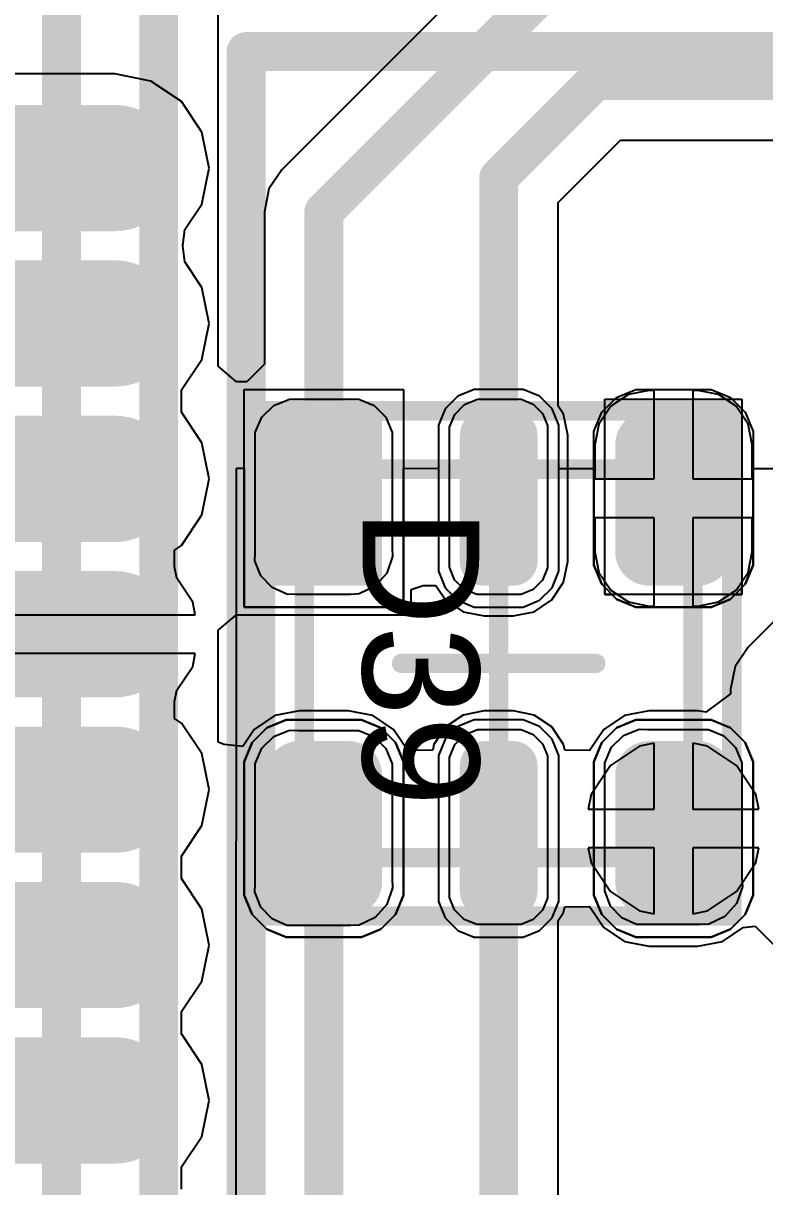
# Model space of a CAD drawing. Header units: inches. Extents: x -27 to 142, y -1 to 42.
# Drawn here: x 50.55 to 54.37, y 15.41 to 21.4 of the extents above; entities that cross this region are included whole.
import ezdxf

# ---------------------------------------------------------------- set-up
doc = ezdxf.new("R2010")
doc.units = ezdxf.units.IN
for name, color, linetype in [('Bottom Layer', 5, 'Continuous'), ('Bottom Overlay', 54, 'Continuous'), ('Bottom Paste', 16, 'Continuous'), ('Bottom Solder', 6, 'Continuous'), ('Mechanical 13', 56, 'Continuous'), ('Mechanical 15', 56, 'Continuous'), ('Top Layer', 1, 'Continuous'), ('Top Overlay', 2, 'Continuous'), ('Top Paste', 8, 'Continuous'), ('Top Solder', 216, 'Continuous'), ('Via Holes', 16, 'Continuous')]:
    doc.layers.add(name, color=color, linetype=linetype)
doc.styles.add('Arial', font='', dxfattribs={"height": 0.2})
doc.styles.get('Arial').set_extended_font_data('Arial')

# ---------------------------------------------------------------- blocks, each defined once
blk = doc.blocks.new('TQFP80P1200X1200X120_44N_B_765')
at = {"layer": 'Bottom Layer'}
h = blk.add_hatch(color=5, dxfattribs=at)
edge = h.paths.add_edge_path()
edge.add_arc((5.275, 0.8), 0.275, 90, 270)
edge.add_line((5.275, 0.525), (6.475, 0.525))
edge.add_arc((6.475, 0.8), 0.275, 270, 450)
edge.add_line((6.475, 1.075), (5.275, 1.075))
h = blk.add_hatch(color=5, dxfattribs=at)
edge = h.paths.add_edge_path()
edge.add_arc((5.275, 0), 0.275, 90, 270)
edge.add_line((5.275, -0.275), (6.475, -0.275))
edge.add_arc((6.475, 0), 0.275, 270, 450)
edge.add_line((6.475, 0.275), (5.275, 0.275))
h = blk.add_hatch(color=5, dxfattribs=at)
edge = h.paths.add_edge_path()
edge.add_arc((5.275, -0.8), 0.275, 90, 270)
edge.add_line((5.275, -1.075), (6.475, -1.075))
edge.add_arc((6.475, -0.8), 0.275, 270, 450)
edge.add_line((6.475, -0.525), (5.275, -0.525))
h = blk.add_hatch(color=5, dxfattribs=at)
edge = h.paths.add_edge_path()
edge.add_arc((5.275, -1.6), 0.275, 90, 270)
edge.add_line((5.275, -1.875), (6.475, -1.875))
edge.add_arc((6.475, -1.6), 0.275, 270, 450)
edge.add_line((6.475, -1.325), (5.275, -1.325))
h = blk.add_hatch(color=5, dxfattribs=at)
edge = h.paths.add_edge_path()
edge.add_arc((5.275, -2.4), 0.275, 90, 270)
edge.add_line((5.275, -2.675), (6.475, -2.675))
edge.add_arc((6.475, -2.4), 0.275, 270, 450)
edge.add_line((6.475, -2.125), (5.275, -2.125))
h = blk.add_hatch(color=5, dxfattribs=at)
edge = h.paths.add_edge_path()
edge.add_arc((5.275, -3.2), 0.275, 90, 270)
edge.add_line((5.275, -3.475), (6.475, -3.475))
edge.add_arc((6.475, -3.2), 0.275, 270, 450)
edge.add_line((6.475, -2.925), (5.275, -2.925))
h = blk.add_hatch(color=5, dxfattribs=at)
edge = h.paths.add_edge_path()
edge.add_arc((5.275, -4), 0.275, 90, 270)
edge.add_line((5.275, -4.275), (6.475, -4.275))
edge.add_arc((6.475, -4), 0.275, 270, 450)
edge.add_line((6.475, -3.725), (5.275, -3.725))
at = {"layer": 'Bottom Paste'}
h = blk.add_hatch(color=16, dxfattribs=at)
edge = h.paths.add_edge_path()
edge.add_arc((5.275, 0.8), 0.275, 90, 270)
edge.add_line((5.275, 0.525), (6.475, 0.525))
edge.add_arc((6.475, 0.8), 0.275, 270, 450)
edge.add_line((6.475, 1.075), (5.275, 1.075))
h = blk.add_hatch(color=16, dxfattribs=at)
edge = h.paths.add_edge_path()
edge.add_arc((5.275, 0), 0.275, 90, 270)
edge.add_line((5.275, -0.275), (6.475, -0.275))
edge.add_arc((6.475, 0), 0.275, 270, 450)
edge.add_line((6.475, 0.275), (5.275, 0.275))
h = blk.add_hatch(color=16, dxfattribs=at)
edge = h.paths.add_edge_path()
edge.add_arc((5.275, -0.8), 0.275, 90, 270)
edge.add_line((5.275, -1.075), (6.475, -1.075))
edge.add_arc((6.475, -0.8), 0.275, 270, 450)
edge.add_line((6.475, -0.525), (5.275, -0.525))
h = blk.add_hatch(color=16, dxfattribs=at)
edge = h.paths.add_edge_path()
edge.add_arc((5.275, -1.6), 0.275, 90, 270)
edge.add_line((5.275, -1.875), (6.475, -1.875))
edge.add_arc((6.475, -1.6), 0.275, 270, 450)
edge.add_line((6.475, -1.325), (5.275, -1.325))
h = blk.add_hatch(color=16, dxfattribs=at)
edge = h.paths.add_edge_path()
edge.add_arc((5.275, -2.4), 0.275, 90, 270)
edge.add_line((5.275, -2.675), (6.475, -2.675))
edge.add_arc((6.475, -2.4), 0.275, 270, 450)
edge.add_line((6.475, -2.125), (5.275, -2.125))
h = blk.add_hatch(color=16, dxfattribs=at)
edge = h.paths.add_edge_path()
edge.add_arc((5.275, -3.2), 0.275, 90, 270)
edge.add_line((5.275, -3.475), (6.475, -3.475))
edge.add_arc((6.475, -3.2), 0.275, 270, 450)
edge.add_line((6.475, -2.925), (5.275, -2.925))
h = blk.add_hatch(color=16, dxfattribs=at)
edge = h.paths.add_edge_path()
edge.add_arc((5.275, -4), 0.275, 90, 270)
edge.add_line((5.275, -4.275), (6.475, -4.275))
edge.add_arc((6.475, -4), 0.275, 270, 450)
edge.add_line((6.475, -3.725), (5.275, -3.725))
at = {"layer": 'Bottom Solder'}
h = blk.add_hatch(color=6, dxfattribs=at)
edge = h.paths.add_edge_path()
edge.add_arc((5.275, 0.8), 0.325, 90, 270)
edge.add_line((5.275, 0.475), (6.475, 0.475))
edge.add_arc((6.475, 0.8), 0.325, 270, 450)
edge.add_line((6.475, 1.125), (5.275, 1.125))
h = blk.add_hatch(color=6, dxfattribs=at)
edge = h.paths.add_edge_path()
edge.add_arc((5.275, 0), 0.325, 90, 270)
edge.add_line((5.275, -0.325), (6.475, -0.325))
edge.add_arc((6.475, 0), 0.325, 270, 450)
edge.add_line((6.475, 0.325), (5.275, 0.325))
h = blk.add_hatch(color=6, dxfattribs=at)
edge = h.paths.add_edge_path()
edge.add_arc((5.275, -0.8), 0.325, 90, 270)
edge.add_line((5.275, -1.125), (6.475, -1.125))
edge.add_arc((6.475, -0.8), 0.325, 270, 450)
edge.add_line((6.475, -0.475), (5.275, -0.475))
h = blk.add_hatch(color=6, dxfattribs=at)
edge = h.paths.add_edge_path()
edge.add_arc((5.275, -1.6), 0.325, 90, 270)
edge.add_line((5.275, -1.925), (6.475, -1.925))
edge.add_arc((6.475, -1.6), 0.325, 270, 450)
edge.add_line((6.475, -1.275), (5.275, -1.275))
h = blk.add_hatch(color=6, dxfattribs=at)
edge = h.paths.add_edge_path()
edge.add_arc((5.275, -2.4), 0.325, 90, 270)
edge.add_line((5.275, -2.725), (6.475, -2.725))
edge.add_arc((6.475, -2.4), 0.325, 270, 450)
edge.add_line((6.475, -2.075), (5.275, -2.075))
h = blk.add_hatch(color=6, dxfattribs=at)
edge = h.paths.add_edge_path()
edge.add_arc((5.275, -3.2), 0.325, 90, 270)
edge.add_line((5.275, -3.525), (6.475, -3.525))
edge.add_arc((6.475, -3.2), 0.325, 270, 450)
edge.add_line((6.475, -2.875), (5.275, -2.875))
h = blk.add_hatch(color=6, dxfattribs=at)
edge = h.paths.add_edge_path()
edge.add_arc((5.275, -4), 0.325, 90, 270)
edge.add_line((5.275, -4.325), (6.475, -4.325))
edge.add_arc((6.475, -4), 0.325, 270, 450)
edge.add_line((6.475, -3.675), (5.275, -3.675))
at = {"layer": 'Bottom Overlay'}
for points in [[(4.6, 4.6, 0.2, 0.2, 0), (4.6, -4.6, 0.2, 0.2, 0)], [(4.6, -4.6, 0.2, 0.2, 0), (-4.6, -4.6, 0.2, 0.2, 0)]]:
    blk.add_lwpolyline(points, format="xyseb", dxfattribs=at)
blk.add_lwpolyline([(4.55, -4.6, 0.1, 0.1, 1), (4.65, -4.6, 0.1, 0.1, 1)], format="xyseb", close=True, dxfattribs=at)
blk.add_lwpolyline([(4.55, -4.6, 0.1, 0.1, 1), (4.65, -4.6, 0.1, 0.1, 1)], format="xyseb", close=True, dxfattribs=at)
at = {"layer": 'Mechanical 13'}
blk.add_lwpolyline([(5, 5, 0.1, 0.1, 0), (5, -5, 0.1, 0.1, 0)], format="xyseb", dxfattribs=at)
blk = doc.blocks.new('APA_RGB_LED_2020_811')
at = {"layer": 'Top Layer'}
h = blk.add_hatch(color=1, dxfattribs=at)
edge = h.paths.add_edge_path()
edge.add_arc((-1.125, 1.025), 0.125, 90, 180)
edge.add_line((-1.25, 1.025), (-1.25, 0.775))
edge.add_arc((-1.125, 0.775), 0.125, 180, 270)
edge.add_line((-1.125, 0.65), (-0.575, 0.65))
edge.add_arc((-0.575, 0.775), 0.125, 270, 360)
edge.add_line((-0.45, 0.775), (-0.45, 1.025))
edge.add_arc((-0.575, 1.025), 0.125, 0, 90)
edge.add_line((-0.575, 1.15), (-1.125, 1.15))
h = blk.add_hatch(color=1, dxfattribs=at)
edge = h.paths.add_edge_path()
edge.add_arc((0.575, 1.025), 0.125, 90, 180)
edge.add_line((0.45, 1.025), (0.45, 0.775))
edge.add_arc((0.575, 0.775), 0.125, 180, 270)
edge.add_line((0.575, 0.65), (1.125, 0.65))
edge.add_arc((1.125, 0.775), 0.125, 270, 360)
edge.add_line((1.25, 0.775), (1.25, 1.025))
edge.add_arc((1.125, 1.025), 0.125, 0, 90)
edge.add_line((1.125, 1.15), (0.575, 1.15))
h = blk.add_hatch(color=1, dxfattribs=at)
edge = h.paths.add_edge_path()
edge.add_arc((-1.175, 0.075), 0.075, 90, 180)
edge.add_line((-1.25, 0.075), (-1.25, -0.075))
edge.add_arc((-1.175, -0.075), 0.075, 180, 270)
edge.add_line((-1.175, -0.15), (-0.525, -0.15))
edge.add_arc((-0.525, -0.075), 0.075, 270, 360)
edge.add_line((-0.45, -0.075), (-0.45, 0.075))
edge.add_arc((-0.525, 0.075), 0.075, 0, 90)
edge.add_line((-0.525, 0.15), (-1.175, 0.15))
h = blk.add_hatch(color=1, dxfattribs=at)
edge = h.paths.add_edge_path()
edge.add_arc((0.525, 0.075), 0.075, 90, 180)
edge.add_line((0.45, 0.075), (0.45, -0.075))
edge.add_arc((0.525, -0.075), 0.075, 180, 270)
edge.add_line((0.525, -0.15), (1.175, -0.15))
edge.add_arc((1.175, -0.075), 0.075, 270, 360)
edge.add_line((1.25, -0.075), (1.25, 0.075))
edge.add_arc((1.175, 0.075), 0.075, 0, 90)
edge.add_line((1.175, 0.15), (0.525, 0.15))
blk.add_hatch(color=1, dxfattribs=at).paths.add_polyline_path([(-1.25, -0.65), (-0.45, -0.65), (-0.45, -1.15), (-1.25, -1.15)])
h = blk.add_hatch(color=1, dxfattribs=at)
edge = h.paths.add_edge_path()
edge.add_arc((0.575, -0.775), 0.125, 90, 180)
edge.add_line((0.45, -0.775), (0.45, -1.025))
edge.add_arc((0.575, -1.025), 0.125, 180, 270)
edge.add_line((0.575, -1.15), (1.125, -1.15))
edge.add_arc((1.125, -1.025), 0.125, 270, 360)
edge.add_line((1.25, -1.025), (1.25, -0.775))
edge.add_arc((1.125, -0.775), 0.125, 0, 90)
edge.add_line((1.125, -0.65), (0.575, -0.65))
at = {"layer": 'Top Paste'}
h = blk.add_hatch(color=8, dxfattribs=at)
edge = h.paths.add_edge_path()
edge.add_arc((-1.125, 1.025), 0.125, 90, 180)
edge.add_line((-1.25, 1.025), (-1.25, 0.775))
edge.add_arc((-1.125, 0.775), 0.125, 180, 270)
edge.add_line((-1.125, 0.65), (-0.575, 0.65))
edge.add_arc((-0.575, 0.775), 0.125, 270, 360)
edge.add_line((-0.45, 0.775), (-0.45, 1.025))
edge.add_arc((-0.575, 1.025), 0.125, 0, 90)
edge.add_line((-0.575, 1.15), (-1.125, 1.15))
h = blk.add_hatch(color=8, dxfattribs=at)
edge = h.paths.add_edge_path()
edge.add_arc((0.575, 1.025), 0.125, 90, 180)
edge.add_line((0.45, 1.025), (0.45, 0.775))
edge.add_arc((0.575, 0.775), 0.125, 180, 270)
edge.add_line((0.575, 0.65), (1.125, 0.65))
edge.add_arc((1.125, 0.775), 0.125, 270, 360)
edge.add_line((1.25, 0.775), (1.25, 1.025))
edge.add_arc((1.125, 1.025), 0.125, 0, 90)
edge.add_line((1.125, 1.15), (0.575, 1.15))
h = blk.add_hatch(color=8, dxfattribs=at)
edge = h.paths.add_edge_path()
edge.add_arc((-1.175, 0.075), 0.075, 90, 180)
edge.add_line((-1.25, 0.075), (-1.25, -0.075))
edge.add_arc((-1.175, -0.075), 0.075, 180, 270)
edge.add_line((-1.175, -0.15), (-0.525, -0.15))
edge.add_arc((-0.525, -0.075), 0.075, 270, 360)
edge.add_line((-0.45, -0.075), (-0.45, 0.075))
edge.add_arc((-0.525, 0.075), 0.075, 0, 90)
edge.add_line((-0.525, 0.15), (-1.175, 0.15))
h = blk.add_hatch(color=8, dxfattribs=at)
edge = h.paths.add_edge_path()
edge.add_arc((0.525, 0.075), 0.075, 90, 180)
edge.add_line((0.45, 0.075), (0.45, -0.075))
edge.add_arc((0.525, -0.075), 0.075, 180, 270)
edge.add_line((0.525, -0.15), (1.175, -0.15))
edge.add_arc((1.175, -0.075), 0.075, 270, 360)
edge.add_line((1.25, -0.075), (1.25, 0.075))
edge.add_arc((1.175, 0.075), 0.075, 0, 90)
edge.add_line((1.175, 0.15), (0.525, 0.15))
blk.add_hatch(color=8, dxfattribs=at).paths.add_polyline_path([(-1.25, -0.65), (-0.45, -0.65), (-0.45, -1.15), (-1.25, -1.15)])
h = blk.add_hatch(color=8, dxfattribs=at)
edge = h.paths.add_edge_path()
edge.add_arc((0.575, -0.775), 0.125, 90, 180)
edge.add_line((0.45, -0.775), (0.45, -1.025))
edge.add_arc((0.575, -1.025), 0.125, 180, 270)
edge.add_line((0.575, -1.15), (1.125, -1.15))
edge.add_arc((1.125, -1.025), 0.125, 270, 360)
edge.add_line((1.25, -1.025), (1.25, -0.775))
edge.add_arc((1.125, -0.775), 0.125, 0, 90)
edge.add_line((1.125, -0.65), (0.575, -0.65))
at = {"layer": 'Top Solder'}
h = blk.add_hatch(color=216, dxfattribs=at)
edge = h.paths.add_edge_path()
edge.add_arc((-1.125, 1.025), 0.175, 90, 180)
edge.add_line((-1.3, 1.025), (-1.3, 0.775))
edge.add_arc((-1.125, 0.775), 0.175, 180, 270)
edge.add_line((-1.125, 0.6), (-0.575, 0.6))
edge.add_arc((-0.575, 0.775), 0.175, 270, 360)
edge.add_line((-0.4, 0.775), (-0.4, 1.025))
edge.add_arc((-0.575, 1.025), 0.175, 0, 90)
edge.add_line((-0.575, 1.2), (-1.125, 1.2))
h = blk.add_hatch(color=216, dxfattribs=at)
edge = h.paths.add_edge_path()
edge.add_arc((0.575, 1.025), 0.175, 90, 180)
edge.add_line((0.4, 1.025), (0.4, 0.775))
edge.add_arc((0.575, 0.775), 0.175, 180, 270)
edge.add_line((0.575, 0.6), (1.125, 0.6))
edge.add_arc((1.125, 0.775), 0.175, 270, 360)
edge.add_line((1.3, 0.775), (1.3, 1.025))
edge.add_arc((1.125, 1.025), 0.175, 0, 90)
edge.add_line((1.125, 1.2), (0.575, 1.2))
h = blk.add_hatch(color=216, dxfattribs=at)
edge = h.paths.add_edge_path()
edge.add_arc((-1.175, 0.075), 0.125, 90, 180)
edge.add_line((-1.3, 0.075), (-1.3, -0.075))
edge.add_arc((-1.175, -0.075), 0.125, 180, 270)
edge.add_line((-1.175, -0.2), (-0.525, -0.2))
edge.add_arc((-0.525, -0.075), 0.125, 270, 360)
edge.add_line((-0.4, -0.075), (-0.4, 0.075))
edge.add_arc((-0.525, 0.075), 0.125, 0, 90)
edge.add_line((-0.525, 0.2), (-1.175, 0.2))
h = blk.add_hatch(color=216, dxfattribs=at)
edge = h.paths.add_edge_path()
edge.add_arc((0.525, 0.075), 0.125, 90, 180)
edge.add_line((0.4, 0.075), (0.4, -0.075))
edge.add_arc((0.525, -0.075), 0.125, 180, 270)
edge.add_line((0.525, -0.2), (1.175, -0.2))
edge.add_arc((1.175, -0.075), 0.125, 270, 360)
edge.add_line((1.3, -0.075), (1.3, 0.075))
edge.add_arc((1.175, 0.075), 0.125, 0, 90)
edge.add_line((1.175, 0.2), (0.525, 0.2))
blk.add_hatch(color=216, dxfattribs=at).paths.add_polyline_path([(-1.3, -0.6), (-0.4, -0.6), (-0.4, -1.2), (-1.3, -1.2)])
h = blk.add_hatch(color=216, dxfattribs=at)
edge = h.paths.add_edge_path()
edge.add_arc((0.575, -0.775), 0.175, 90, 180)
edge.add_line((0.4, -0.775), (0.4, -1.025))
edge.add_arc((0.575, -1.025), 0.175, 180, 270)
edge.add_line((0.575, -1.2), (1.125, -1.2))
edge.add_arc((1.125, -1.025), 0.175, 270, 360)
edge.add_line((1.3, -1.025), (1.3, -0.775))
edge.add_arc((1.125, -0.775), 0.175, 0, 90)
edge.add_line((1.125, -0.6), (0.575, -0.6))
at = {"layer": 'Mechanical 13'}
for points in [[(1, 1, 0.1, 0.1, 0), (-1, 1, 0.1, 0.1, 0)], [(-1, -1, 0.1, 0.1, 0), (-1, 1, 0.1, 0.1, 0)], [(1, -1, 0.1, 0.1, 0), (1, 1, 0.1, 0.1, 0)], [(1, -1, 0.1, 0.1, 0), (-1, -1, 0.1, 0.1, 0)]]:
    blk.add_lwpolyline(points, format="xyseb", dxfattribs=at)
for points in [[(-1.025, 1, 0.05, 0.05, 1), (-0.975, 1, 0.05, 0.05, 1)], [(-1.025, 1, 0.05, 0.05, 1), (-0.975, 1, 0.05, 0.05, 1)], [(0.975, 1, 0.05, 0.05, 1), (1.025, 1, 0.05, 0.05, 1)], [(0.975, 1, 0.05, 0.05, 1), (1.025, 1, 0.05, 0.05, 1)], [(-1.025, -1, 0.05, 0.05, 1), (-0.975, -1, 0.05, 0.05, 1)], [(-1.025, -1, 0.05, 0.05, 1), (-0.975, -1, 0.05, 0.05, 1)], [(0.975, -1, 0.05, 0.05, 1), (1.025, -1, 0.05, 0.05, 1)], [(0.975, -1, 0.05, 0.05, 1), (1.025, -1, 0.05, 0.05, 1)]]:
    blk.add_lwpolyline(points, format="xyseb", close=True, dxfattribs=at)
at = {"layer": 'Mechanical 15'}
for points in [[(-1.3, -1.2, 0.1, 0.1, 0), (-1.3, 1.2, 0.1, 0.1, 0)], [(1.3, 1.2, 0.1, 0.1, 0), (-1.3, 1.2, 0.1, 0.1, 0)], [(1.3, -1.2, 0.1, 0.1, 0), (1.3, 1.2, 0.1, 0.1, 0)], [(0, -0.5, 0.1, 0.1, 0), (0, 0.5, 0.1, 0.1, 0)], [(0.5, 0, 0.1, 0.1, 0), (-0.5, 0, 0.1, 0.1, 0)], [(1.3, -1.2, 0.1, 0.1, 0), (-1.3, -1.2, 0.1, 0.1, 0)]]:
    blk.add_lwpolyline(points, format="xyseb", dxfattribs=at)
for points in [[(-1.325, 1.2, 0.05, 0.05, 1), (-1.275, 1.2, 0.05, 0.05, 1)], [(-1.325, 1.2, 0.05, 0.05, 1), (-1.275, 1.2, 0.05, 0.05, 1)], [(1.275, 1.2, 0.05, 0.05, 1), (1.325, 1.2, 0.05, 0.05, 1)], [(1.275, 1.2, 0.05, 0.05, 1), (1.325, 1.2, 0.05, 0.05, 1)], [(-0.025, 0.5, 0.05, 0.05, 1), (0.025, 0.5, 0.05, 0.05, 1)], [(-0.525, 0, 0.05, 0.05, 1), (-0.475, 0, 0.05, 0.05, 1)], [(0.475, 0, 0.05, 0.05, 1), (0.525, 0, 0.05, 0.05, 1)], [(-0.025, -0.5, 0.05, 0.05, 1), (0.025, -0.5, 0.05, 0.05, 1)], [(-1.325, -1.2, 0.05, 0.05, 1), (-1.275, -1.2, 0.05, 0.05, 1)], [(-1.325, -1.2, 0.05, 0.05, 1), (-1.275, -1.2, 0.05, 0.05, 1)], [(1.275, -1.2, 0.05, 0.05, 1), (1.325, -1.2, 0.05, 0.05, 1)], [(1.275, -1.2, 0.05, 0.05, 1), (1.325, -1.2, 0.05, 0.05, 1)]]:
    blk.add_lwpolyline(points, format="xyseb", close=True, dxfattribs=at)
at = {"layer": 'Top Overlay'}
for p, q in [((-1.3689, 1.1929), (-1.2929, 1.2689)), ((-1.2929, 1.2689), (-1.1937, 1.31)), ((-1.1937, 1.31), (-1.14, 1.31)), ((-1.14, 1.31), (-1.14, 1.31)), ((-1.14, 1.31), (-0.56, 1.31)), ((-0.56, 1.31), (-0.5063, 1.31)), ((-0.5063, 1.31), (-0.4071, 1.2689)), ((-0.4071, 1.2689), (-0.3311, 1.1929)), ((0.3311, 1.1929), (0.4071, 1.2689)), ((0.4071, 1.2689), (0.5063, 1.31)), ((0.5063, 1.31), (0.56, 1.31)), ((0.56, 1.31), (0.56, 1.31)), ((0.56, 1.31), (1.14, 1.31)), ((1.14, 1.31), (1.1937, 1.31)), ((1.1937, 1.31), (1.2929, 1.2689)), ((1.2929, 1.2689), (1.3689, 1.1929)), ((-1.41, 1.0937), (-1.3689, 1.1929)), ((-0.3311, 1.1929), (-0.29, 1.0937)), ((0.29, 1.0937), (0.3311, 1.1929)), ((1.3689, 1.1929), (1.41, 1.0937)), ((-1.41, 1.04), (-1.41, 1.0937)), ((-0.29, 1.0937), (-0.29, 1.04)), ((0.29, 1.04), (0.29, 1.0937)), ((1.41, 1.0937), (1.41, 1.04)), ((-1.41, 0.76), (-1.41, 1.04)), ((-0.29, 1.04), (-0.29, 1.04)), ((-0.29, 1.04), (-0.29, 0.76)), ((0.29, 0.76), (0.29, 1.04)), ((1.41, 1.04), (1.41, 1.04)), ((1.41, 1.04), (1.41, 0.76)), ((-1.41, 0.76), (-1.41, 0.76)), ((-1.41, 0.7063), (-1.41, 0.76)), ((-0.29, 0.76), (-0.29, 0.7063)), ((0.29, 0.76), (0.29, 0.76)), ((0.29, 0.7063), (0.29, 0.76)), ((1.41, 0.76), (1.41, 0.7063)), ((-1.3689, 0.6071), (-1.41, 0.7063)), ((-0.29, 0.7063), (-0.3311, 0.6071)), ((0.3311, 0.6071), (0.29, 0.7063)), ((1.41, 0.7063), (1.3689, 0.6071)), ((-1.2929, 0.5311), (-1.3689, 0.6071)), ((-0.3311, 0.6071), (-0.4071, 0.5311)), ((0.4071, 0.5311), (0.3311, 0.6071)), ((1.3689, 0.6071), (1.2929, 0.5311)), ((-1.1937, 0.49), (-1.2929, 0.5311)), ((-1.14, 0.49), (-1.1937, 0.49)), ((-0.56, 0.49), (-1.14, 0.49)), ((-0.5063, 0.49), (-0.56, 0.49)), ((-0.56, 0.49), (-0.56, 0.49)), ((-0.4071, 0.5311), (-0.5063, 0.49)), ((0.5063, 0.49), (0.4071, 0.5311)), ((0.56, 0.49), (0.5063, 0.49)), ((1.14, 0.49), (0.56, 0.49)), ((1.1937, 0.49), (1.14, 0.49)), ((1.14, 0.49), (1.14, 0.49)), ((1.2929, 0.5311), (1.1937, 0.49)), ((-1.2258, 0.31), (-1.3103, 0.275)), ((-1.18, 0.31), (-1.2258, 0.31)), ((-0.52, 0.31), (-1.18, 0.31)), ((-0.4742, 0.31), (-0.52, 0.31)), ((-0.52, 0.31), (-0.52, 0.31)), ((-0.3897, 0.275), (-0.4742, 0.31)), ((0.4743, 0.31), (0.3897, 0.275)), ((0.52, 0.31), (0.4743, 0.31)), ((1.18, 0.31), (0.52, 0.31)), ((1.2258, 0.31), (1.18, 0.31)), ((1.18, 0.31), (1.18, 0.31)), ((1.3103, 0.275), (1.2258, 0.31)), ((-1.3103, 0.275), (-1.375, 0.2103)), ((-0.325, 0.2103), (-0.3897, 0.275)), ((0.3897, 0.275), (0.325, 0.2103)), ((1.375, 0.2103), (1.3103, 0.275)), ((-1.375, 0.2103), (-1.41, 0.1257)), ((-0.29, 0.1257), (-0.325, 0.2103)), ((0.325, 0.2103), (0.29, 0.1257)), ((1.41, 0.1257), (1.375, 0.2103)), ((-1.41, 0.1257), (-1.41, 0.08)), ((-0.29, 0.08), (-0.29, 0.1257)), ((0.29, 0.1257), (0.29, 0.08)), ((1.41, 0.08), (1.41, 0.1257)), ((-1.41, 0.08), (-1.41, -0.08)), ((-1.41, 0.08), (-1.41, 0.08)), ((-0.29, -0.08), (-0.29, 0.08)), ((0.29, 0.08), (0.29, -0.08)), ((0.29, 0.08), (0.29, 0.08)), ((1.41, -0.08), (1.41, 0.08)), ((-1.41, -0.08), (-1.41, -0.1258)), ((-0.29, -0.1258), (-0.29, -0.08)), ((-0.29, -0.08), (-0.29, -0.08)), ((0.29, -0.08), (0.29, -0.1258)), ((1.41, -0.1258), (1.41, -0.08)), ((1.41, -0.08), (1.41, -0.08)), ((-1.41, -0.1258), (-1.375, -0.2103)), ((-0.325, -0.2103), (-0.29, -0.1258)), ((0.29, -0.1258), (0.325, -0.2103)), ((1.375, -0.2103), (1.41, -0.1258)), ((-1.375, -0.2103), (-1.3103, -0.275)), ((-0.3897, -0.275), (-0.325, -0.2103)), ((0.325, -0.2103), (0.3897, -0.275)), ((1.3103, -0.275), (1.375, -0.2103)), ((-1.3103, -0.275), (-1.2258, -0.31)), ((-0.4742, -0.31), (-0.3897, -0.275)), ((0.3897, -0.275), (0.4743, -0.31)), ((1.2258, -0.31), (1.3103, -0.275)), ((-1.2258, -0.31), (-1.18, -0.31)), ((-1.18, -0.31), (-1.18, -0.31)), ((-1.18, -0.31), (-0.52, -0.31)), ((-0.52, -0.31), (-0.4742, -0.31)), ((0.4743, -0.31), (0.52, -0.31)), ((0.52, -0.31), (0.52, -0.31)), ((0.52, -0.31), (1.18, -0.31)), ((1.18, -0.31), (1.2258, -0.31)), ((-1.41, -1.31), (-1.41, -0.49)), ((-1.41, -0.49), (-0.29, -0.49)), ((-0.29, -0.49), (-0.29, -1.31)), ((0.3311, -0.6071), (0.4071, -0.5311)), ((0.4071, -0.5311), (0.5063, -0.49)), ((0.5063, -0.49), (0.56, -0.49)), ((0.56, -0.49), (0.56, -0.49)), ((0.56, -0.49), (1.14, -0.49)), ((1.14, -0.49), (1.1937, -0.49)), ((1.1937, -0.49), (1.2929, -0.5311)), ((1.2929, -0.5311), (1.3689, -0.6071)), ((0.29, -0.7063), (0.3311, -0.6071)), ((1.3689, -0.6071), (1.41, -0.7063)), ((0.29, -0.76), (0.29, -0.7063)), ((1.41, -0.7063), (1.41, -0.76)), ((0.29, -1.04), (0.29, -0.76)), ((1.41, -0.76), (1.41, -0.76)), ((1.41, -0.76), (1.41, -1.04)), ((0.29, -1.04), (0.29, -1.04)), ((0.29, -1.0937), (0.29, -1.04)), ((1.41, -1.04), (1.41, -1.0937)), ((0.3311, -1.1929), (0.29, -1.0937)), ((1.41, -1.0937), (1.3689, -1.1929)), ((0.4071, -1.2689), (0.3311, -1.1929)), ((1.3689, -1.1929), (1.2929, -1.2689)), ((-0.29, -1.31), (-1.41, -1.31)), ((0.5063, -1.31), (0.4071, -1.2689)), ((0.56, -1.31), (0.5063, -1.31)), ((1.14, -1.31), (0.56, -1.31)), ((1.1937, -1.31), (1.14, -1.31)), ((1.14, -1.31), (1.14, -1.31)), ((1.2929, -1.2689), (1.1937, -1.31))]:
    blk.add_line(p, q, dxfattribs=at)
at = {"layer": 'Mechanical 15', "style": 'Arial'}
blk.add_text('D39', height=0.6, dxfattribs=at).set_placement((-0.8, -0.7))

msp = doc.modelspace()

# ---------------------------------------------------------------- hatches: boundary and pattern name
at = {"layer": 'Bottom Layer'}
h = msp.add_hatch(color=5, dxfattribs=at)
edge = h.paths.add_edge_path()
edge.add_arc((53.9, 17.25), 0.3, 0, 360)
at = {"layer": 'Top Layer'}
h = msp.add_hatch(color=1, dxfattribs=at)
edge = h.paths.add_edge_path()
edge.add_arc((53.9, 17.25), 0.3, 0, 360)
at = {"layer": 'Via Holes'}
h = msp.add_hatch(color=7, dxfattribs=at)
edge = h.paths.add_edge_path()
edge.add_arc((53.9, 17.25), 0.15, 0, 360)

# ---------------------------------------------------------------- linework, layer by layer
at = {"layer": 'Bottom Layer'}
for p, q in [((51.025, 21.1343), (49.825, 21.1343)), ((51.2103, 21.0975), (51.025, 21.1343)), ((51.3674, 20.9925), (51.2103, 21.0975)), ((51.4724, 20.8354), (51.3674, 20.9925)), ((51.5093, 20.65), (51.4724, 20.8354)), ((51.4724, 20.4647), (51.5093, 20.65)), ((51.3848, 20.3336), (51.4724, 20.4647)), ((51.3745, 20.25), (51.3848, 20.3336)), ((51.3848, 20.1664), (51.3745, 20.25)), ((51.4724, 20.0353), (51.3848, 20.1664)), ((51.5093, 19.85), (51.4724, 20.0353)), ((51.4724, 19.6646), (51.5093, 19.85)), ((51.3674, 19.5075), (51.4724, 19.6646)), ((51.3674, 19.3924), (51.3674, 19.5075)), ((51.4724, 19.2353), (51.3674, 19.3924)), ((51.5093, 19.05), (51.4724, 19.2353)), ((51.4724, 18.8646), (51.5093, 19.05)), ((51.3674, 18.7075), (51.4724, 18.8646)), ((51.3314, 18.6834), (51.3674, 18.7075)), ((51.3314, 18.5964), (51.3314, 18.6834)), ((51.3433, 18.5386), (51.3314, 18.5964)), ((51.4253, 18.4158), (51.3433, 18.5386)), ((51.4384, 18.35), (51.4253, 18.4158)), ((50.425, 18.35), (51.4384, 18.35)), ((51.4384, 18.15), (50.425, 18.15)), ((51.4253, 18.0842), (51.4384, 18.15)), ((51.3433, 17.9613), (51.4253, 18.0842)), ((51.3314, 17.9036), (51.3433, 17.9613)), ((51.3314, 17.8166), (51.3314, 17.9036)), ((51.3674, 17.7924), (51.3314, 17.8166)), ((51.4724, 17.6353), (51.3674, 17.7924)), ((53.7244, 17.6739), (53.5756, 17.5744)), ((53.8, 17.6889), (53.7244, 17.6739)), ((53.8, 17.35), (53.8, 17.6889)), ((54.0756, 17.6739), (54, 17.6889)), ((54, 17.6889), (54, 17.35)), ((54.2244, 17.5744), (54.0756, 17.6739)), ((51.5093, 17.45), (51.4724, 17.6353)), ((53.5756, 17.5744), (53.4761, 17.4256)), ((54.3239, 17.4256), (54.2244, 17.5744)), ((51.4724, 17.2646), (51.5093, 17.45)), ((53.4761, 17.4256), (53.4611, 17.35)), ((54.3389, 17.35), (54.3239, 17.4256)), ((53.4611, 17.35), (53.8, 17.35)), ((54, 17.35), (54.3389, 17.35)), ((51.3674, 17.1075), (51.4724, 17.2646)), ((53.8, 17.15), (53.4611, 17.15)), ((53.4611, 17.15), (53.4761, 17.0744)), ((53.8, 16.8111), (53.8, 17.15)), ((54.3389, 17.15), (54, 17.15)), ((54, 17.15), (54, 16.8111)), ((54.3239, 17.0744), (54.3389, 17.15)), ((51.3674, 16.9924), (51.3674, 17.1075)), ((53.4761, 17.0744), (53.5756, 16.9256)), ((54.2244, 16.9256), (54.3239, 17.0744)), ((51.4724, 16.8353), (51.3674, 16.9924)), ((53.5756, 16.9256), (53.7244, 16.8261)), ((54.0756, 16.8261), (54.2244, 16.9256)), ((51.5093, 16.65), (51.4724, 16.8353)), ((53.7244, 16.8261), (53.8, 16.8111)), ((54, 16.8111), (54.0756, 16.8261)), ((51.4724, 16.4646), (51.5093, 16.65)), ((51.3674, 16.3075), (51.4724, 16.4646)), ((51.3674, 16.1924), (51.3674, 16.3075)), ((51.4724, 16.0353), (51.3674, 16.1924)), ((51.5093, 15.85), (51.4724, 16.0353)), ((51.4724, 15.6646), (51.5093, 15.85)), ((51.3674, 15.5075), (51.4724, 15.6646)), ((51.3674, 15.3924), (51.3674, 15.5075))]:
    msp.add_line(p, q, dxfattribs=at)
msp.add_lwpolyline([(49, 19.05, 0.4, 0.4, 0), (50.425, 19.05, 0.4, 0.4, 0)], format="xyseb", dxfattribs=at)
msp.add_lwpolyline([(50.325, 19.05, 0.2, 0.2, 1), (50.525, 19.05, 0.2, 0.2, 1)], format="xyseb", close=True, dxfattribs=at)
at = {"layer": 'Top Layer'}
for p, q in [((51.5559, 19.6294), (51.5559, 28.95)), ((53.0586, 21.8163), (51.8837, 20.6414)), ((53.3059, 20.4733), (53.6267, 20.7941)), ((53.6267, 20.7941), (60.4733, 20.7941)), ((51.8837, 20.6414), (51.8174, 20.5422)), ((51.8174, 20.5422), (51.7941, 20.4251)), ((51.7941, 20.4251), (51.7941, 20.4251)), ((51.7941, 20.4251), (51.7941, 19.6398)), ((53.3059, 19.4245), (53.3059, 20.4733)), ((51.65, 19.55), (51.5559, 19.6294)), ((51.7941, 19.6398), (51.7043, 19.55)), ((51.7043, 19.55), (51.65, 19.55)), ((53.6677, 19.484), (53.5767, 19.4233)), ((53.775, 19.5054), (53.6677, 19.484)), ((53.8, 19.5054), (53.775, 19.5054)), ((53.8, 19.05), (53.8, 19.5054)), ((54.025, 19.5054), (54, 19.5054)), ((54, 19.5054), (54, 19.05)), ((54.1323, 19.484), (54.025, 19.5054)), ((54.2233, 19.4233), (54.1323, 19.484)), ((53.334, 19.3823), (53.3059, 19.4245)), ((53.5767, 19.4233), (53.516, 19.3323)), ((54.284, 19.3323), (54.2233, 19.4233)), ((53.3554, 19.275), (53.334, 19.3823)), ((53.516, 19.3323), (53.4946, 19.225)), ((54.3054, 19.225), (54.284, 19.3323)), ((53.3554, 18.625), (53.3554, 19.275)), ((53.4946, 19.225), (53.4946, 19.05)), ((54.3054, 19.05), (54.3054, 19.225)), ((53.4946, 19.05), (53.8, 19.05)), ((54, 19.05), (54.3054, 19.05)), ((53.8, 18.85), (53.4946, 18.85)), ((53.4946, 18.85), (53.4946, 18.675)), ((53.8, 18.3946), (53.8, 18.85)), ((54.3054, 18.85), (54, 18.85)), ((54, 18.85), (54, 18.3946)), ((54.3054, 18.675), (54.3054, 18.85)), ((53.4946, 18.675), (53.516, 18.5677)), ((54.284, 18.5677), (54.3054, 18.675)), ((53.334, 18.5177), (53.3554, 18.625)), ((53.2733, 18.4267), (53.334, 18.5177)), ((53.516, 18.5677), (53.5767, 18.4767)), ((54.2233, 18.4767), (54.284, 18.5677)), ((52.55, 18.4801), (52.612, 18.5002)), ((52.55, 18.35), (52.55, 18.4801)), ((52.612, 18.5002), (52.677, 18.5012)), ((52.677, 18.5012), (52.7267, 18.4267)), ((53.5767, 18.4767), (53.6677, 18.416)), ((54.1323, 18.416), (54.2233, 18.4767)), ((54.5503, 18.4496), (54.2837, 18.183)), ((52.7267, 18.4267), (52.8177, 18.366)), ((53.1823, 18.366), (53.2733, 18.4267)), ((53.6677, 18.416), (53.775, 18.3946)), ((53.775, 18.3946), (53.8, 18.3946)), ((54, 18.3946), (54.025, 18.3946)), ((54.025, 18.3946), (54.1323, 18.416)), ((51.5559, 18.2706), (51.65, 18.35)), ((51.65, 18.35), (51.6829, 18.35)), ((51.6829, 18.35), (52.55, 18.35)), ((52.8177, 18.366), (52.925, 18.3446)), ((52.925, 18.3446), (53.075, 18.3446)), ((53.075, 18.3446), (53.1823, 18.366)), ((51.5559, 17.6939), (51.5559, 18.2706)), ((54.2837, 18.183), (54.2174, 18.0838)), ((54.2174, 18.0838), (54.1941, 17.9667)), ((54.1941, 17.944), (54.0671, 17.848)), ((54.1941, 17.9667), (54.1941, 17.9667)), ((54.1941, 17.9667), (54.1941, 17.944)), ((51.975, 17.8564), (51.8482, 17.8311)), ((52.225, 17.8564), (51.975, 17.8564)), ((52.3518, 17.8311), (52.225, 17.8564)), ((52.925, 17.8554), (52.8177, 17.834)), ((53.075, 17.8554), (52.925, 17.8554)), ((53.1823, 17.834), (53.075, 17.8554)), ((53.775, 17.8564), (53.6482, 17.8311)), ((54.025, 17.8564), (53.775, 17.8564)), ((54.0671, 17.848), (54.025, 17.8564)), ((51.8482, 17.8311), (51.7407, 17.7593)), ((52.4593, 17.7593), (52.3518, 17.8311)), ((52.8177, 17.834), (52.7267, 17.7733)), ((53.2733, 17.7733), (53.1823, 17.834)), ((53.6482, 17.8311), (53.5407, 17.7593)), ((51.7407, 17.7593), (51.6829, 17.6728)), ((52.5306, 17.6527), (52.4593, 17.7593)), ((52.7267, 17.7733), (52.666, 17.6823)), ((53.334, 17.6823), (53.2733, 17.7733)), ((53.5407, 17.7593), (53.4694, 17.6527)), ((51.5875, 17.6821), (51.5559, 17.6939)), ((51.6829, 17.6728), (51.5875, 17.6821)), ((52.666, 17.6823), (52.6603, 17.6537)), ((53.3397, 17.6537), (53.334, 17.6823)), ((52.5348, 17.6519), (52.5306, 17.6527)), ((52.6603, 17.6537), (52.5348, 17.6519)), ((53.4652, 17.6519), (53.3397, 17.6537)), ((53.4694, 17.6527), (53.4652, 17.6519)), ((53.334, 16.8177), (53.3397, 16.8463)), ((53.3397, 16.8463), (53.4652, 16.8481)), ((53.4652, 16.8481), (53.4694, 16.8473)), ((53.4694, 16.8473), (53.5407, 16.7407)), ((53.3059, 16.7755), (53.334, 16.8177)), ((53.3059, 14.5245), (53.3059, 16.7755)), ((53.5407, 16.7407), (53.6482, 16.6689)), ((54.1518, 16.6689), (54.2593, 16.7407)), ((54.2593, 16.7407), (54.3207, 16.7467)), ((54.3207, 16.7467), (55.8941, 15.1733)), ((53.6482, 16.6689), (53.775, 16.6436)), ((54.025, 16.6436), (54.1518, 16.6689)), ((53.775, 16.6436), (54.025, 16.6436))]:
    msp.add_line(p, q, dxfattribs=at)
for points in [[(51.25, 7.4, 0.2, 0.2, 0), (51.25, 28.95, 0.2, 0.2, 0)], [(50.75, 7.8, 0.2, 0.2, 0), (50.75, 28.7833, 0.2, 0.2, 0)], [(52.1, 20.4251, 0.2, 0.2, 0), (53.2749, 21.6, 0.2, 0.2, 0)], [(53, 20.6, 0.2, 0.2, 0), (53.5, 21.1, 0.2, 0.2, 0)], [(53.5, 21.1, 0.2, 0.2, 0), (60.6, 21.1, 0.2, 0.2, 0)], [(53, 18.95, 0.2, 0.2, 0), (53, 20.6, 0.2, 0.2, 0)], [(52.1, 18.95, 0.2, 0.2, 0), (52.1, 20.4251, 0.2, 0.2, 0)], [(52.1, 14.05, 0.2, 0.2, 0), (52.1, 17.25, 0.2, 0.2, 0)], [(53, 14.05, 0.2, 0.2, 0), (53, 17.25, 0.2, 0.2, 0)]]:
    msp.add_lwpolyline(points, format="xyseb", dxfattribs=at)
for points in [[(53.45, 21.1, 0.1, 0.1, 1), (53.55, 21.1, 0.1, 0.1, 1)], [(53.45, 21.1, 0.1, 0.1, 1), (53.55, 21.1, 0.1, 0.1, 1)], [(52.95, 20.6, 0.1, 0.1, 1), (53.05, 20.6, 0.1, 0.1, 1)], [(52.95, 20.6, 0.1, 0.1, 1), (53.05, 20.6, 0.1, 0.1, 1)], [(52.05, 20.4251, 0.1, 0.1, 1), (52.15, 20.4251, 0.1, 0.1, 1)], [(52.05, 20.4251, 0.1, 0.1, 1), (52.15, 20.4251, 0.1, 0.1, 1)], [(52.05, 18.95, 0.1, 0.1, 1), (52.15, 18.95, 0.1, 0.1, 1)], [(52.95, 18.95, 0.1, 0.1, 1), (53.05, 18.95, 0.1, 0.1, 1)], [(52.05, 17.25, 0.1, 0.1, 1), (52.15, 17.25, 0.1, 0.1, 1)], [(52.95, 17.25, 0.1, 0.1, 1), (53.05, 17.25, 0.1, 0.1, 1)]]:
    msp.add_lwpolyline(points, format="xyseb", close=True, dxfattribs=at)
at = {"layer": 'Top Overlay'}
for p, q in [((51.7812, 19.3678), (51.8431, 19.4283)), ((51.8431, 19.4283), (51.9235, 19.4605)), ((51.9235, 19.4605), (51.9667, 19.4599)), ((51.9667, 19.4599), (51.9667, 19.46)), ((51.9667, 19.46), (52.2367, 19.46)), ((52.2367, 19.46), (52.2795, 19.46)), ((52.2795, 19.46), (52.3585, 19.4273)), ((52.3585, 19.4273), (52.419, 19.3668)), ((52.7741, 19.382), (52.8247, 19.4326)), ((52.8247, 19.4326), (52.8909, 19.46)), ((52.8909, 19.46), (52.9267, 19.46)), ((52.9267, 19.46), (52.9267, 19.46)), ((52.9267, 19.46), (53.0817, 19.46)), ((53.0817, 19.46), (53.1155, 19.46)), ((53.1155, 19.46), (53.178, 19.4341)), ((53.178, 19.4341), (53.2258, 19.3863)), ((53.5467, 18.455), (53.5467, 19.46)), ((53.5467, 19.46), (54.2517, 19.46)), ((54.2517, 19.46), (54.2517, 18.455)), ((51.7472, 19.2883), (51.7812, 19.3678)), ((52.419, 19.3668), (52.4517, 19.2878)), ((52.7467, 19.3158), (52.7741, 19.382)), ((53.2258, 19.3863), (53.2517, 19.3238)), ((51.7467, 19.245), (51.7472, 19.2883)), ((52.4517, 19.2878), (52.4517, 19.245)), ((52.7467, 19.28), (52.7467, 19.3158)), ((53.2517, 19.3238), (53.2517, 19.29)), ((53.2517, 19.29), (53.2517, 19.29)), ((53.2517, 19.29), (53.2517, 18.625)), ((51.7467, 18.67), (51.7467, 19.245)), ((52.4517, 19.245), (52.4517, 19.245)), ((52.4517, 19.245), (52.4517, 18.695)), ((52.7467, 18.63), (52.7467, 19.28)), ((51.6471, 14.089), (51.6508, 19.1043)), ((51.6508, 19.1043), (51.69, 19.1043)), ((51.69, 19.1043), (51.69, 18.39)), ((52.51, 18.39), (52.51, 19.1041)), ((52.51, 19.1041), (52.69, 19.104)), ((52.69, 19.104), (52.69, 18.62)), ((53.31, 18.62), (53.31, 19.1039)), ((53.31, 19.1039), (53.49, 19.1039)), ((53.49, 19.1039), (53.49, 18.66)), ((54.31, 18.66), (54.31, 19.1037)), ((54.31, 19.1037), (54.445, 19.1037)), ((52.4517, 18.695), (52.4542, 18.6497)), ((51.7457, 18.6282), (51.7467, 18.67)), ((51.7759, 18.5503), (51.7457, 18.6282)), ((51.7467, 18.67), (51.7467, 18.67)), ((52.4542, 18.6497), (52.4242, 18.5642)), ((52.7467, 18.5952), (52.7467, 18.63)), ((52.7467, 18.63), (52.7467, 18.63)), ((53.49, 18.66), (53.49, 18.6063)), ((54.31, 18.6063), (54.31, 18.66)), ((52.69, 18.62), (52.69, 18.5742)), ((52.69, 18.5742), (52.725, 18.4897)), ((52.7733, 18.5309), (52.7467, 18.5952)), ((53.2517, 18.5912), (53.2258, 18.5287)), ((53.2517, 18.625), (53.2517, 18.5912)), ((53.275, 18.4897), (53.31, 18.5742)), ((53.31, 18.5742), (53.31, 18.62)), ((53.49, 18.6063), (53.5311, 18.5071)), ((54.2689, 18.5071), (54.31, 18.6063)), ((51.8335, 18.4898), (51.7759, 18.5503)), ((52.4242, 18.5642), (52.3637, 18.4967)), ((52.8226, 18.4816), (52.7733, 18.5309)), ((53.2258, 18.5287), (53.178, 18.4809)), ((51.9099, 18.456), (51.8335, 18.4898)), ((51.9517, 18.455), (51.9099, 18.456)), ((52.2367, 18.455), (51.9517, 18.455)), ((52.282, 18.4575), (52.2367, 18.455)), ((52.2367, 18.455), (52.2367, 18.455)), ((52.3637, 18.4967), (52.282, 18.4575)), ((52.725, 18.4897), (52.7897, 18.425)), ((52.8869, 18.455), (52.8226, 18.4816)), ((52.9217, 18.455), (52.8869, 18.455)), ((53.0817, 18.455), (52.9217, 18.455)), ((53.1155, 18.455), (53.0817, 18.455)), ((53.0817, 18.455), (53.0817, 18.455)), ((53.178, 18.4809), (53.1155, 18.455)), ((53.2103, 18.425), (53.275, 18.4897)), ((53.5311, 18.5071), (53.5467, 18.4915)), ((53.5467, 18.4915), (53.5467, 18.455)), ((54.2517, 18.455), (53.5467, 18.455)), ((53.5467, 18.455), (53.5832, 18.455)), ((53.5832, 18.455), (53.6071, 18.4311)), ((54.1929, 18.4311), (54.2168, 18.455)), ((54.2168, 18.455), (54.2517, 18.455)), ((54.2517, 18.4899), (54.2689, 18.5071)), ((54.2517, 18.455), (54.2517, 18.4899)), ((51.69, 18.39), (52.51, 18.39)), ((52.7897, 18.425), (52.8743, 18.39)), ((52.8743, 18.39), (53.1257, 18.39)), ((53.1257, 18.39), (53.2103, 18.425)), ((53.6071, 18.4311), (53.7063, 18.39)), ((53.7063, 18.39), (54.0937, 18.39)), ((54.0937, 18.39), (54.1929, 18.4311)), ((51.9063, 17.81), (51.8071, 17.7689)), ((52.2937, 17.81), (51.9063, 17.81)), ((52.3929, 17.7689), (52.2937, 17.81)), ((52.8743, 17.81), (52.7897, 17.775)), ((53.1257, 17.81), (52.8743, 17.81)), ((53.2103, 17.775), (53.1257, 17.81)), ((53.7063, 17.81), (53.6071, 17.7689)), ((54.0937, 17.81), (53.7063, 17.81)), ((54.1929, 17.7689), (54.0937, 17.81)), ((51.8071, 17.7689), (51.7311, 17.6929)), ((51.8431, 17.7233), (51.9235, 17.7555)), ((51.9235, 17.7555), (51.9667, 17.7549)), ((51.9667, 17.7549), (51.9667, 17.755)), ((51.9667, 17.755), (52.2367, 17.755)), ((52.2367, 17.755), (52.2795, 17.755)), ((52.2795, 17.755), (52.3585, 17.7223)), ((52.4689, 17.6929), (52.3929, 17.7689)), ((52.7897, 17.775), (52.725, 17.7103)), ((52.7741, 17.682), (52.8247, 17.7326)), ((52.8247, 17.7326), (52.8909, 17.76)), ((52.8909, 17.76), (52.9267, 17.76)), ((52.9267, 17.76), (52.9267, 17.76)), ((52.9267, 17.76), (53.0817, 17.76)), ((53.0817, 17.76), (53.1155, 17.76)), ((53.1155, 17.76), (53.178, 17.7341)), ((53.178, 17.7341), (53.2258, 17.6863)), ((53.275, 17.7103), (53.2103, 17.775)), ((53.6071, 17.7689), (53.5311, 17.6929)), ((53.6431, 17.7283), (53.7235, 17.7605)), ((53.7235, 17.7605), (53.7667, 17.7599)), ((53.7667, 17.7599), (53.7667, 17.76)), ((53.7667, 17.76), (54.0367, 17.76)), ((54.0367, 17.76), (54.0795, 17.76)), ((54.0795, 17.76), (54.1585, 17.7273)), ((54.2689, 17.6929), (54.1929, 17.7689)), ((51.7311, 17.6929), (51.69, 17.5937)), ((51.7812, 17.6628), (51.8431, 17.7233)), ((52.3585, 17.7223), (52.419, 17.6618)), ((52.51, 17.5937), (52.4689, 17.6929)), ((52.725, 17.7103), (52.69, 17.6257)), ((52.7467, 17.6158), (52.7741, 17.682)), ((53.2258, 17.6863), (53.2517, 17.6238)), ((53.31, 17.6257), (53.275, 17.7103)), ((53.5311, 17.6929), (53.49, 17.5937)), ((53.5812, 17.6678), (53.6431, 17.7283)), ((54.1585, 17.7273), (54.219, 17.6668)), ((54.31, 17.5937), (54.2689, 17.6929)), ((51.7472, 17.5833), (51.7812, 17.6628)), ((52.419, 17.6618), (52.4517, 17.5828)), ((52.69, 17.6257), (52.69, 17.58)), ((52.7467, 17.58), (52.7467, 17.6158)), ((53.2517, 17.6238), (53.2517, 17.59)), ((53.31, 17.58), (53.31, 17.6257)), ((53.5472, 17.5883), (53.5812, 17.6678)), ((54.219, 17.6668), (54.2517, 17.5878)), ((51.69, 17.5937), (51.69, 17.54)), ((51.7467, 17.54), (51.7472, 17.5833)), ((52.4517, 17.5828), (52.4517, 17.54)), ((52.51, 17.54), (52.51, 17.5937)), ((52.69, 17.58), (52.69, 16.92)), ((52.7467, 16.93), (52.7467, 17.58)), ((53.2517, 17.59), (53.2517, 17.59)), ((53.2517, 17.59), (53.2517, 16.925)), ((53.31, 16.92), (53.31, 17.58)), ((53.49, 17.5937), (53.49, 17.54)), ((53.5467, 17.545), (53.5472, 17.5883)), ((54.2517, 17.5878), (54.2517, 17.545)), ((54.31, 17.54), (54.31, 17.5937)), ((51.69, 17.54), (51.69, 16.96)), ((51.7467, 16.965), (51.7467, 17.54)), ((52.4517, 17.54), (52.4517, 17.54)), ((52.4517, 17.54), (52.4517, 16.99)), ((52.51, 16.96), (52.51, 17.54)), ((53.49, 17.54), (53.49, 16.96)), ((53.5467, 16.97), (53.5467, 17.545)), ((54.2517, 17.545), (54.2517, 17.545)), ((54.2517, 17.545), (54.2517, 16.995)), ((54.31, 16.96), (54.31, 17.54)), ((51.69, 16.96), (51.69, 16.9063)), ((51.7457, 16.9232), (51.7467, 16.965)), ((51.7467, 16.965), (51.7467, 16.965)), ((52.4517, 16.99), (52.4542, 16.9447)), ((52.51, 16.9063), (52.51, 16.96)), ((53.49, 16.96), (53.49, 16.9063)), ((53.5457, 16.9282), (53.5467, 16.97)), ((53.5467, 16.97), (53.5467, 16.97)), ((54.2517, 16.995), (54.2542, 16.9497)), ((54.31, 16.9063), (54.31, 16.96)), ((51.69, 16.9063), (51.7311, 16.8071)), ((51.7759, 16.8453), (51.7457, 16.9232)), ((52.4542, 16.9447), (52.4242, 16.8592)), ((52.4689, 16.8071), (52.51, 16.9063)), ((52.69, 16.92), (52.69, 16.8742)), ((52.7467, 16.8952), (52.7467, 16.93)), ((52.7467, 16.93), (52.7467, 16.93)), ((52.7733, 16.8309), (52.7467, 16.8952)), ((53.2517, 16.8912), (53.2258, 16.8287)), ((53.2517, 16.925), (53.2517, 16.8912)), ((53.31, 16.8742), (53.31, 16.92)), ((53.49, 16.9063), (53.5311, 16.8071)), ((53.5759, 16.8503), (53.5457, 16.9282)), ((54.2542, 16.9497), (54.2242, 16.8642)), ((54.2689, 16.8071), (54.31, 16.9063)), ((51.8335, 16.7848), (51.7759, 16.8453)), ((52.4242, 16.8592), (52.3637, 16.7917)), ((52.69, 16.8742), (52.725, 16.7897)), ((53.275, 16.7897), (53.31, 16.8742)), ((53.6335, 16.7898), (53.5759, 16.8503)), ((54.2242, 16.8642), (54.1637, 16.7967)), ((51.7311, 16.8071), (51.8071, 16.7311)), ((51.9099, 16.751), (51.8335, 16.7848)), ((52.3637, 16.7917), (52.282, 16.7525)), ((52.3929, 16.7311), (52.4689, 16.8071)), ((52.725, 16.7897), (52.7897, 16.725)), ((52.8226, 16.7816), (52.7733, 16.8309)), ((52.8869, 16.755), (52.8226, 16.7816)), ((53.178, 16.7809), (53.1155, 16.755)), ((53.2258, 16.8287), (53.178, 16.7809)), ((53.2103, 16.725), (53.275, 16.7897)), ((53.5311, 16.8071), (53.6071, 16.7311)), ((53.7099, 16.756), (53.6335, 16.7898)), ((54.1637, 16.7967), (54.082, 16.7575)), ((54.1929, 16.7311), (54.2689, 16.8071)), ((51.8071, 16.7311), (51.9063, 16.69)), ((51.9517, 16.75), (51.9099, 16.751)), ((52.2367, 16.75), (51.9517, 16.75)), ((52.282, 16.7525), (52.2367, 16.75)), ((52.2367, 16.75), (52.2367, 16.75)), ((52.2937, 16.69), (52.3929, 16.7311)), ((52.7897, 16.725), (52.8743, 16.69)), ((52.9217, 16.755), (52.8869, 16.755)), ((53.0817, 16.755), (52.9217, 16.755)), ((53.1155, 16.755), (53.0817, 16.755)), ((53.0817, 16.755), (53.0817, 16.755)), ((53.1257, 16.69), (53.2103, 16.725)), ((53.6071, 16.7311), (53.7063, 16.69)), ((53.7517, 16.755), (53.7099, 16.756)), ((54.0367, 16.755), (53.7517, 16.755)), ((54.082, 16.7575), (54.0367, 16.755)), ((54.0367, 16.755), (54.0367, 16.755)), ((54.0937, 16.69), (54.1929, 16.7311)), ((51.9063, 16.69), (52.2937, 16.69)), ((52.8743, 16.69), (53.1257, 16.69)), ((53.7063, 16.69), (54.0937, 16.69))]:
    msp.add_line(p, q, dxfattribs=at)

# ---------------------------------------------------------------- block references
for name, p, rotation in [('TQFP80P1200X1200X120_44N_B_765', (56.3, 16.65), 180), ('APA_RGB_LED_2020_811', (53, 18.1), 270)]:
    msp.add_blockref(name, p, dxfattribs=dict(rotation=rotation))

doc.saveas('drawing.dxf')
